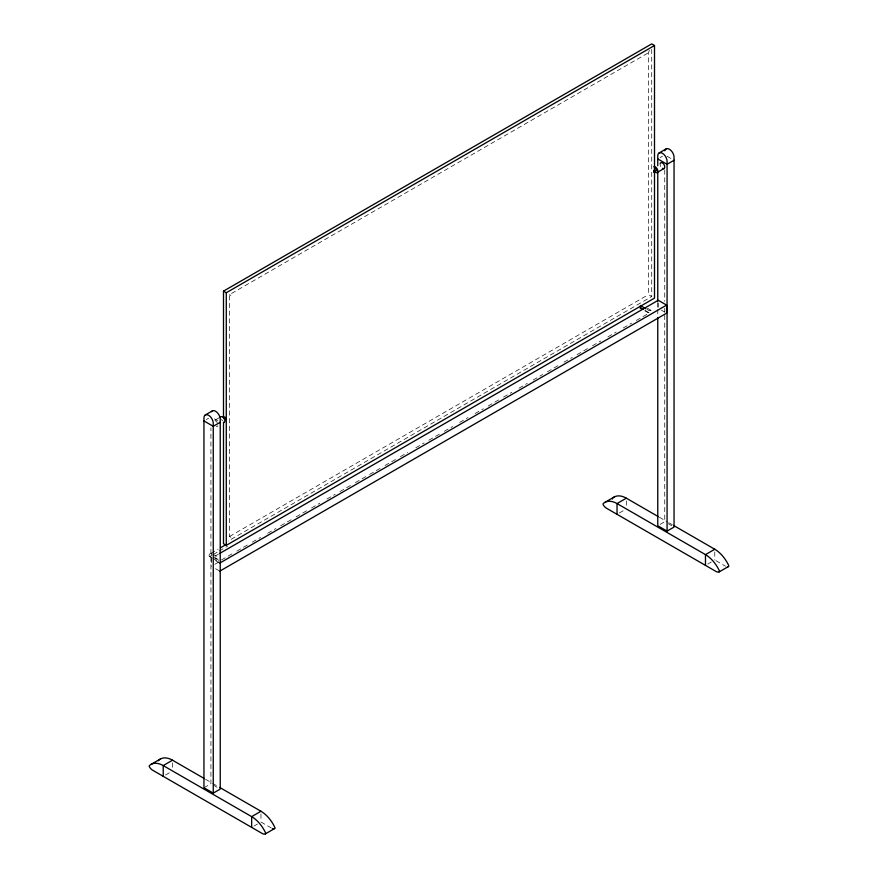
<?xml version="1.0" encoding="UTF-8"?>
<svg xmlns="http://www.w3.org/2000/svg" width="878" height="878" viewBox="0 0 878 878"><rect width="100%" height="100%" fill="white"/><g stroke="black" fill="none" stroke-linecap="round" stroke-linejoin="round"><path stroke-width="0.66" stroke-dasharray="4.39 3.29" d="M210.929 553.414L218.106 549.156M649.391 50.233L648.458 52.768L648.458 294.624L651.717 296.512L228.236 541.002M230.936 537.292L229.542 536.48L229.542 294.624L648.458 52.768L649.852 53.569M206.275 419.585L208.602 418.246M660.091 157.579L662.418 156.229M215.099 420.09L220.916 416.732M229.542 536.48L648.458 294.624M210.929 555.829L210.226 556.235A1.646 0.955 -60 0 1 209.063 555.565A1.646 0.955 -60 0 1 210.226 553.546L210.929 553.14L217.974 557.212M213.299 554.468L218.04 551.724M219.226 551.044L227.523 546.248M214.945 556.202L218.501 554.15M647.119 309.44L649.391 310.746L650.082 310.351A1.646 0.955 -60 0 1 651.092 311.778M221.421 559.988L232.088 553.82M236.83 551.088L247.497 544.931M252.249 542.187L260.546 537.402M267.658 533.286L275.955 528.501M280.697 525.757L291.364 519.6M296.106 516.868L306.773 510.7M311.514 507.967L319.822 503.171M326.934 499.066L335.231 494.281M339.973 491.537L350.64 485.38M355.381 482.648L368.42 475.119M369.605 474.427L380.273 468.27M385.025 465.527L395.693 459.37M400.434 456.637L407.546 452.532M415.843 447.736L424.14 442.94M428.881 440.207L439.549 434.05M444.29 431.307L452.598 426.521M459.71 422.417L468.007 417.621M475.119 413.516L483.416 408.72M488.157 405.987L498.825 399.83M503.566 397.086L511.863 392.301M518.986 388.186L527.283 383.401M533.209 379.976L542.692 374.5M547.433 371.767L558.101 365.599M564.027 362.186L572.324 357.39M577.065 354.657L587.744 348.489M592.485 345.756L600.782 340.96M607.894 336.856L616.191 332.071M623.303 327.955L631.6 323.17M636.341 320.426L647.02 314.269M214.88 564.302L218.37 562.282M165.547 774.989L170.2 772.3M619.363 512.971L624.017 510.283M203.948 787.753L210.929 783.714L210.929 427.849M660.091 524.396L664.745 521.708L664.745 313.655M253.983 826.044L257.474 824.025M707.8 564.027L711.29 562.019M210.994 553.261L211.861 555.829M667.071 156.229L671.725 158.918M661.375 310.143L664.514 311.964M647.415 308.255L650.905 310.263M645.198 310.483L649.391 312.897L649.391 310.746M644.726 310.746L648.227 312.766M659.367 517.252L667.62 522.015M668.795 522.706L672.328 524.748M668.235 523.727L671.725 525.735M715.943 560.669L725.261 566.047A6.936 4.006 60 0 0 725.546 566.211M229.542 294.624L230.936 295.425M214.419 418.916L217.909 420.924M215 557.651L218.139 559.462M213.255 557.179L217.909 559.868M209.403 556.312L211.73 557.662M212.893 558.331L218.71 561.69M215.582 560.669L218.721 562.48M215.582 568.735L218.721 570.546M205.54 779.269L211.433 782.671M212.619 783.352L218.512 786.754M213.255 785.064L217.909 787.753M260.964 822.017L271.434 828.053M714.78 551.944L714.78 559.999M664.745 169.948L664.745 301.341M664.745 308.189L664.745 312.294M658.226 302.954L658.226 308.332M657.765 302.636L657.765 308.112M657.765 309.473L657.765 316.321M651.717 49.366L651.717 296.512M626.343 500.877L626.343 506.255M260.964 813.95L260.964 820.667M211.389 558.254L211.389 566.31M172.527 762.894L172.527 769.611M660.772 166.59A3.292 1.899 60 0 1 660.091 164.296M217.832 425.611A3.292 1.899 60 0 1 216.186 426.554M214.978 420.672A3.292 1.899 60 0 1 217.228 422.669M218.413 561.261A1.646 0.955 -60 0 1 218.413 560.57M222.803 420.76A1.317 0.757 60 0 1 221.662 419.344"/><path stroke-width="1.32" d="M223.495 418.115L223.495 291.134L651.717 43.9L654.505 45.513L654.505 298.125L226.283 545.348L223.495 543.734L223.495 422.219M223.495 291.134L226.283 292.747L654.505 45.513M205.222 415.009L212.202 410.981M659.049 152.992L666.029 148.964M220.235 422.274L213.255 426.302L203.948 420.924M674.052 160.257L667.071 164.296L657.765 158.918M657.084 172.516L664.064 168.488M220.477 547.784L226.403 544.36M219.687 553.458L658.226 300.276L666.611 305.105L666.611 313.172L219.774 571.15M219.774 563.083L666.611 305.105M151.137 764.343L160.454 758.965M604.964 502.337L614.271 496.959M204.365 778.588L172.527 760.205L163.22 765.583A24.639 14.224 60 0 0 149.381 765.649A1.317 0.757 60 0 0 149.523 767.032A6.936 4.006 60 0 0 152.739 770.28L262.127 833.431A6.936 4.006 60 0 0 265.343 833.902L274.649 828.525A1.317 0.757 60 0 0 274.803 827.317A24.639 14.224 60 0 0 260.964 811.261L219.698 787.434M658.182 516.571L626.343 498.188L617.036 503.566A24.639 14.224 60 0 0 603.197 503.643A1.317 0.757 60 0 0 603.351 505.026A6.936 4.006 60 0 0 606.566 508.274L715.943 571.424A6.936 4.006 60 0 0 719.17 571.885L728.477 566.519A1.317 0.757 60 0 0 728.619 565.3A24.639 14.224 60 0 0 714.78 549.255L673.514 525.428M213.255 793.119L213.255 423.613A6.585 3.808 60 0 0 208.602 415.283A6.585 3.808 60 0 0 203.948 418.246L203.948 787.753L213.255 793.119L220.235 789.092L220.235 419.585A6.585 3.808 60 0 0 216.822 412.166A6.585 3.808 60 0 0 211.466 411.727M657.765 317.693L657.765 525.735L667.071 531.113L674.052 527.085L674.052 157.579A6.585 3.808 60 0 0 670.024 149.655A6.585 3.808 60 0 0 664.855 150.818M260.964 811.261L251.657 816.639L163.22 765.583L163.22 776.328M714.78 549.255L705.473 554.622L617.036 503.566L617.036 514.321M640.325 305.522L645.988 308.793M643.102 309.275L640.775 307.86L640.534 305.84M640.073 308.068L642.4 309.407M705.473 565.377L705.473 554.622A24.639 14.224 60 0 1 719.312 570.678A1.317 0.757 60 0 1 719.17 571.885M667.071 531.113L667.071 161.607A6.585 3.808 60 0 0 662.418 153.277A6.585 3.808 60 0 0 657.765 156.229L657.765 165.766M657.765 171.232L657.765 301.264M251.657 827.383L251.657 816.639A24.639 14.224 60 0 1 265.496 832.684A1.317 0.757 60 0 1 265.343 833.902M226.283 292.747L226.283 545.348M612.504 498.265A24.639 14.224 60 0 1 626.343 498.188M612.416 499.022A1.317 0.757 60 0 1 612.416 498.474M728.477 566.519A6.936 4.006 60 0 1 727.511 566.716M660.168 163.637A3.292 1.899 60 0 1 662.824 163.22A3.292 1.899 60 0 1 664.734 167.204A3.292 1.899 60 0 1 662.418 168.324M653.792 166.82A3.292 1.899 60 0 1 656.931 168.477A3.292 1.899 60 0 1 657.348 172.307A3.292 1.899 60 0 1 654.275 171.32M654.505 169.125A1.317 0.757 60 0 1 655.438 168.587A1.317 0.757 60 0 1 656.371 170.2A1.317 0.757 60 0 1 655.438 170.738M653.572 170.343A1.317 0.757 60 0 1 653.572 172.209M172.527 760.205A24.639 14.224 60 0 0 158.688 760.271A1.317 0.757 60 0 0 158.567 760.743M274.649 828.525A6.936 4.006 60 0 1 272.597 828.569M220.312 417.588A3.292 1.899 60 0 1 223.978 418.268A1.317 0.757 60 0 1 224.57 417.05A1.317 0.757 60 0 1 225.811 418.586A1.317 0.757 60 0 1 224.889 419.311M223.978 418.268A3.292 1.899 60 0 1 223.725 422.581"/></g></svg>
